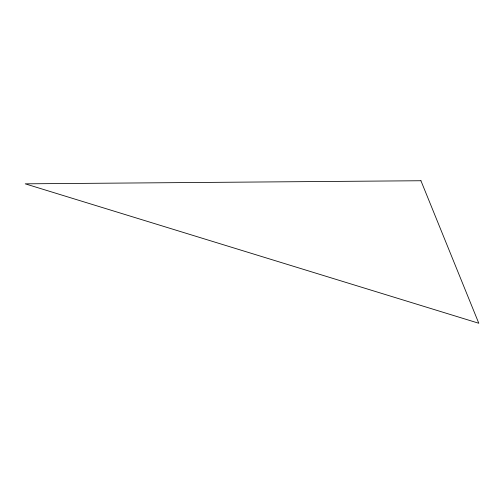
<?xml version="1.0" encoding="UTF-8"?>
<svg xmlns="http://www.w3.org/2000/svg" width="504" height="504" viewBox="0 0 504 504"><rect width="100%" height="100%" fill="white"/><g stroke="black" fill="none" stroke-linecap="round" stroke-linejoin="round"><path stroke-width="0.76" d="M420.935 180.741L25.2 183.828L478.8 323.259L420.935 180.741"/></g></svg>
